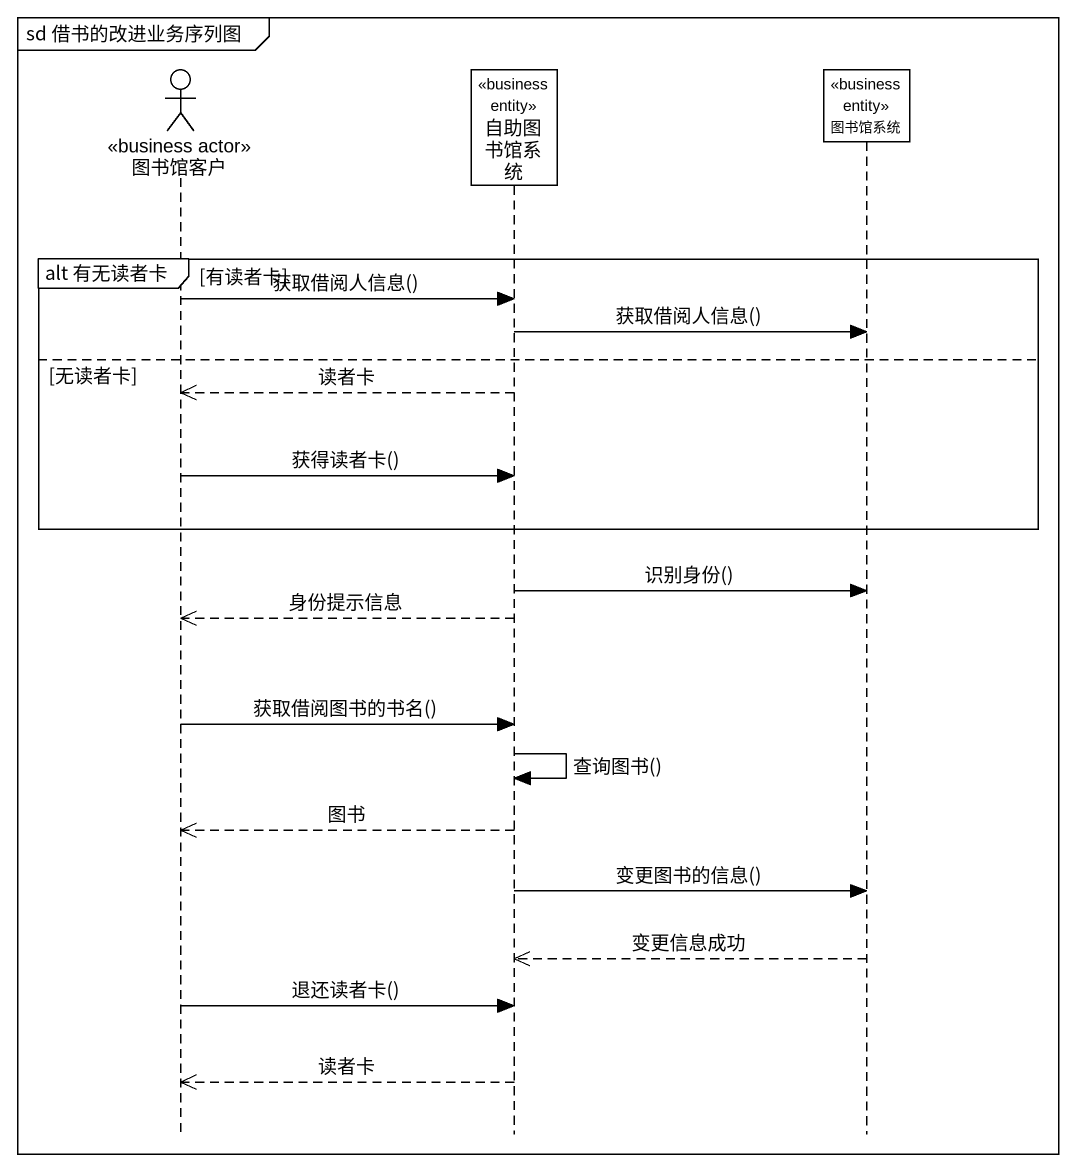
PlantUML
@startuml
mainframe sd 借书的改进业务序列图
hide footbox
actor 图书馆客户 <<business actor>>
participant 自助图书馆系统 <<business entity>>
participant 图书馆系统 <<business entity>>

group alt 有无读者卡 [有读者卡]
  图书馆客户 -> 自助图书馆系统 : 获取借阅人信息()
  自助图书馆系统 -> 图书馆系统 : 获取借阅人信息()
else 无读者卡
  自助图书馆系统 -->> 图书馆客户 : 读者卡
  图书馆客户 -> 自助图书馆系统 : 获得读者卡()
end
自助图书馆系统 -> 图书馆系统 : 识别身份()
自助图书馆系统 -->> 图书馆客户 : 身份提示信息
图书馆客户 -> 自助图书馆系统 : 获取借阅图书的书名()
自助图书馆系统 -> 自助图书馆系统 : 查询图书()
自助图书馆系统 -->> 图书馆客户 : 图书
自助图书馆系统 -> 图书馆系统 : 变更图书的信息()
图书馆系统 -->> 自助图书馆系统 : 变更信息成功
图书馆客户 -> 自助图书馆系统 : 退还读者卡()
自助图书馆系统 -->> 图书馆客户 : 读者卡
@enduml
